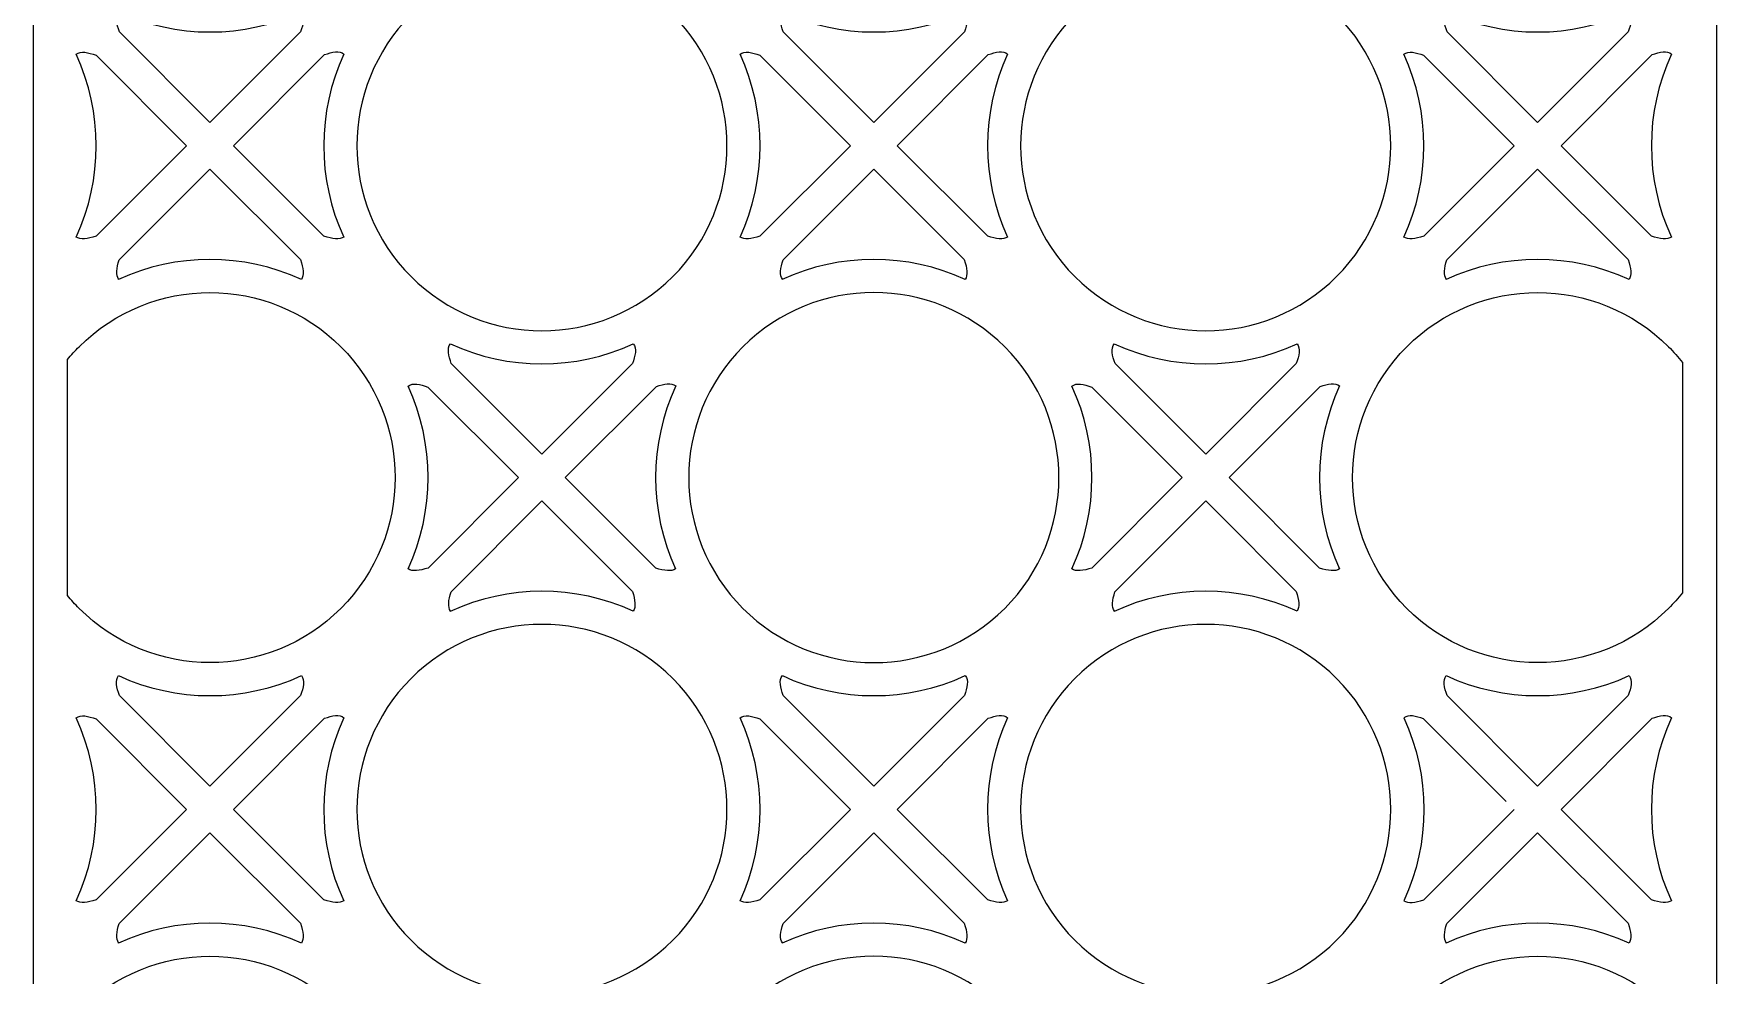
# Model space of a CAD drawing. Header units: centimetres. Extents: x -9.3 to 4.7, y -0.9 to 12.7.
# Drawn here: x -9.35 to -2.84, y 5.94 to 9.59 of the extents above; entities that cross this region are included whole.
import ezdxf

# ---------------------------------------------------------------- set-up
doc = ezdxf.new("R2010")
doc.units = ezdxf.units.CM
doc.header["$MEASUREMENT"] = 0
doc.layers.add('layer 1', color=7, linetype='Continuous')

msp = doc.modelspace()

# ---------------------------------------------------------------- linework, layer by layer
at = {"layer": 'layer 1', "color": 177, "lineweight": 9}
for points, knots in [([(-2.83594, -0.86993), (-2.83594, -0.86993), (-2.83594, -0.82396), (-2.83594, -0.82396), (-2.83594, -0.82396), (-2.83594, -0.82396), (-2.83594, -0.73895), (-2.83594, -0.73895), (-2.83594, -0.73895), (-2.83594, -0.73895), (-2.83594, 12.58783), (-2.83594, 12.58783), (-2.83594, 12.58783), (-2.83594, 12.58783), (-2.83594, 12.67946), (-2.83594, 12.67946), (-2.83594, 12.67946), (-2.83594, 12.67946), (-2.83594, 12.71882), (-2.83594, 12.71882), (-2.83594, 12.71882), (-2.83594, 12.71882), (-9.21427, 12.71882), (-9.21427, 12.71882), (-9.21427, 12.71882), (-9.21427, 12.71882), (-9.24751, 12.71882), (-9.24751, 12.71882), (-9.24751, 12.71882), (-9.24751, 12.71882), (-9.34525, 12.71882), (-9.34525, 12.71882), (-9.34525, 12.71882), (-9.34525, 12.71882), (-9.34525, -0.73895), (-9.34525, -0.73895), (-9.34525, -0.73895), (-9.34525, -0.73895), (-9.34525, -0.76604), (-9.34525, -0.76604), (-9.34525, -0.76604), (-9.34525, -0.76604), (-9.34525, -0.86993), (-9.34525, -0.86993), (-9.34525, -0.86993), (-9.34525, -0.86993), (-2.83594, -0.86993), (-2.83594, -0.86993)], [0, 0, 0, 0, 0.0769231, 0.0769231, 0.0769231, 0.0769231, 0.1538462, 0.1538462, 0.1538462, 0.1538462, 0.2307692, 0.2307692, 0.2307692, 0.2307692, 0.3076923, 0.3076923, 0.3076923, 0.3076923, 0.3846154, 0.3846154, 0.3846154, 0.3846154, 0.4615385, 0.4615385, 0.4615385, 0.4615385, 0.5384615, 0.5384615, 0.5384615, 0.5384615, 0.6153846, 0.6153846, 0.6153846, 0.6153846, 0.6923077, 0.6923077, 0.6923077, 0.6923077, 0.7692308, 0.7692308, 0.7692308, 0.7692308, 0.8461538, 0.8461538, 0.8461538, 0.8461538, 1, 1, 1, 1]), ([(-7.8854, 9.65842), (-7.60585, 9.93797), (-7.15242, 9.93797), (-6.87288, 9.65842), (-6.87288, 9.65842), (-6.59332, 9.37887), (-6.59332, 8.92545), (-6.87288, 8.64589), (-6.87288, 8.64589), (-7.15242, 8.36635), (-7.60585, 8.36635), (-7.8854, 8.64589), (-7.8854, 8.64589), (-8.16495, 8.92545), (-8.16495, 9.37887), (-7.8854, 9.65842)], [0, 0, 0, 0, 0.2, 0.2, 0.2, 0.2, 0.4, 0.4, 0.4, 0.4, 0.6, 0.6, 0.6, 0.6, 1, 1, 1, 1]), ([(-5.31749, 9.65842), (-5.03794, 9.93797), (-4.58451, 9.93797), (-4.30497, 9.65842), (-4.30497, 9.65842), (-4.02543, 9.37887), (-4.02543, 8.92545), (-4.30497, 8.64589), (-4.30497, 8.64589), (-4.58451, 8.36635), (-5.03794, 8.36635), (-5.31749, 8.64589), (-5.31749, 8.64589), (-5.59703, 8.92545), (-5.59703, 9.37887), (-5.31749, 9.65842)], [0, 0, 0, 0, 0.2, 0.2, 0.2, 0.2, 0.4, 0.4, 0.4, 0.4, 0.6, 0.6, 0.6, 0.6, 1, 1, 1, 1]), ([(-8.66308, 9.24263), (-8.66308, 9.24263), (-8.31277, 9.59295), (-8.31277, 9.59295), (-8.31277, 9.59295), (-8.30209, 9.6233), (-8.29485, 9.65193), (-8.30944, 9.66968), (-8.30944, 9.66968), (-8.53324, 9.56645), (-8.793, 9.56644), (-9.0168, 9.66965), (-9.0168, 9.66965), (-9.03132, 9.65193), (-9.02418, 9.62335), (-9.0135, 9.59305), (-9.0135, 9.59305), (-9.0135, 9.59305), (-8.66309, 9.24263), (-8.66309, 9.24263), (-8.66309, 9.24263), (-8.66309, 9.24263), (-8.66308, 9.24263), (-8.66308, 9.24263)], [0, 0, 0, 0, 0.1428571, 0.1428571, 0.1428571, 0.1428571, 0.2857143, 0.2857143, 0.2857143, 0.2857143, 0.4285714, 0.4285714, 0.4285714, 0.4285714, 0.5714286, 0.5714286, 0.5714286, 0.5714286, 0.7142857, 0.7142857, 0.7142857, 0.7142857, 1, 1, 1, 1]), ([(-6.09519, 9.24263), (-6.09519, 9.24263), (-5.74486, 9.59296), (-5.74486, 9.59296), (-5.74486, 9.59296), (-5.73418, 9.62331), (-5.72695, 9.65193), (-5.74153, 9.66968), (-5.74153, 9.66968), (-5.96534, 9.56645), (-6.22509, 9.56644), (-6.44889, 9.66965), (-6.44889, 9.66965), (-6.46343, 9.65193), (-6.45627, 9.62335), (-6.44559, 9.59305), (-6.44559, 9.59305), (-6.44559, 9.59305), (-6.09519, 9.24263), (-6.09519, 9.24263)], [0, 0, 0, 0, 0.1666667, 0.1666667, 0.1666667, 0.1666667, 0.3333333, 0.3333333, 0.3333333, 0.3333333, 0.5, 0.5, 0.5, 0.5, 0.6666667, 0.6666667, 0.6666667, 0.6666667, 1, 1, 1, 1]), ([(-3.52728, 9.24263), (-3.52728, 9.24263), (-3.17694, 9.59297), (-3.17694, 9.59297), (-3.17694, 9.59297), (-3.16628, 9.62331), (-3.15903, 9.65193), (-3.17362, 9.66968), (-3.17362, 9.66968), (-3.39743, 9.56645), (-3.65719, 9.56644), (-3.88098, 9.66965), (-3.88098, 9.66965), (-3.89552, 9.65193), (-3.88836, 9.62336), (-3.87771, 9.59306), (-3.87771, 9.59306), (-3.87771, 9.59306), (-3.52728, 9.24263), (-3.52728, 9.24263)], [0, 0, 0, 0, 0.1666667, 0.1666667, 0.1666667, 0.1666667, 0.3333333, 0.3333333, 0.3333333, 0.3333333, 0.5, 0.5, 0.5, 0.5, 0.6666667, 0.6666667, 0.6666667, 0.6666667, 1, 1, 1, 1]), ([(-9.10363, 8.8021), (-9.10363, 8.8021), (-8.75358, 9.15214), (-8.75358, 9.15214), (-8.75358, 9.15214), (-8.75358, 9.15214), (-9.10395, 9.50252), (-9.10395, 9.50252), (-9.10395, 9.50252), (-9.1343, 9.5132), (-9.16289, 9.52041), (-9.18063, 9.50582), (-9.18063, 9.50582), (-9.07746, 9.28204), (-9.07743, 9.02236), (-9.1806, 8.79858), (-9.1806, 8.79858), (-9.16422, 8.78776), (-9.13679, 8.79123), (-9.10363, 8.8021)], [0, 0, 0, 0, 0.1666667, 0.1666667, 0.1666667, 0.1666667, 0.3333333, 0.3333333, 0.3333333, 0.3333333, 0.5, 0.5, 0.5, 0.5, 0.6666667, 0.6666667, 0.6666667, 0.6666667, 1, 1, 1, 1]), ([(-8.57261, 9.15214), (-8.57261, 9.15214), (-8.22251, 8.80205), (-8.22251, 8.80205), (-8.22251, 8.80205), (-8.18939, 8.79123), (-8.16202, 8.78778), (-8.14565, 8.79856), (-8.14565, 8.79856), (-8.24896, 9.02259), (-8.24884, 9.28259), (-8.1453, 9.50653), (-8.1453, 9.50653), (-8.16251, 9.52138), (-8.19037, 9.51493), (-8.22012, 9.50462), (-8.22012, 9.50462), (-8.22012, 9.50462), (-8.57261, 9.15214), (-8.57261, 9.15214)], [0, 0, 0, 0, 0.1666667, 0.1666667, 0.1666667, 0.1666667, 0.3333333, 0.3333333, 0.3333333, 0.3333333, 0.5, 0.5, 0.5, 0.5, 0.6666667, 0.6666667, 0.6666667, 0.6666667, 1, 1, 1, 1]), ([(-6.53572, 8.8021), (-6.53572, 8.8021), (-6.18567, 9.15214), (-6.18567, 9.15214), (-6.18567, 9.15214), (-6.18567, 9.15214), (-6.53605, 9.50252), (-6.53605, 9.50252), (-6.53605, 9.50252), (-6.56639, 9.5132), (-6.59499, 9.52041), (-6.61272, 9.50582), (-6.61272, 9.50582), (-6.50954, 9.28204), (-6.50952, 9.02236), (-6.6127, 8.79858), (-6.6127, 8.79858), (-6.59632, 8.78776), (-6.56888, 8.79123), (-6.53572, 8.8021)], [0, 0, 0, 0, 0.1666667, 0.1666667, 0.1666667, 0.1666667, 0.3333333, 0.3333333, 0.3333333, 0.3333333, 0.5, 0.5, 0.5, 0.5, 0.6666667, 0.6666667, 0.6666667, 0.6666667, 1, 1, 1, 1]), ([(-5.65222, 9.50462), (-5.65222, 9.50462), (-6.0047, 9.15214), (-6.0047, 9.15214), (-6.0047, 9.15214), (-6.0047, 9.15214), (-5.65459, 8.80205), (-5.65459, 8.80205), (-5.65459, 8.80205), (-5.62149, 8.79123), (-5.59412, 8.78778), (-5.57773, 8.79856), (-5.57773, 8.79856), (-5.68105, 9.02259), (-5.68093, 9.28259), (-5.57739, 9.50653), (-5.57739, 9.50653), (-5.59461, 9.52138), (-5.62248, 9.51493), (-5.65222, 9.50462)], [0, 0, 0, 0, 0.1666667, 0.1666667, 0.1666667, 0.1666667, 0.3333333, 0.3333333, 0.3333333, 0.3333333, 0.5, 0.5, 0.5, 0.5, 0.6666667, 0.6666667, 0.6666667, 0.6666667, 1, 1, 1, 1]), ([(-3.96781, 8.8021), (-3.96781, 8.8021), (-3.61777, 9.15214), (-3.61777, 9.15214), (-3.61777, 9.15214), (-3.61777, 9.15214), (-3.96814, 9.50252), (-3.96814, 9.50252), (-3.96814, 9.50252), (-3.9985, 9.5132), (-4.02708, 9.52041), (-4.04483, 9.50582), (-4.04483, 9.50582), (-3.94165, 9.28204), (-3.94163, 9.02236), (-4.04479, 8.79858), (-4.04479, 8.79858), (-4.0284, 8.78776), (-4.00098, 8.79123), (-3.96781, 8.8021)], [0, 0, 0, 0, 0.1666667, 0.1666667, 0.1666667, 0.1666667, 0.3333333, 0.3333333, 0.3333333, 0.3333333, 0.5, 0.5, 0.5, 0.5, 0.6666667, 0.6666667, 0.6666667, 0.6666667, 1, 1, 1, 1]), ([(-3.08431, 9.50462), (-3.08431, 9.50462), (-3.43679, 9.15214), (-3.43679, 9.15214), (-3.43679, 9.15214), (-3.43679, 9.15214), (-3.08669, 8.80205), (-3.08669, 8.80205), (-3.08669, 8.80205), (-3.05358, 8.79123), (-3.02621, 8.78777), (-3.00984, 8.79856), (-3.00984, 8.79856), (-3.11315, 9.02259), (-3.11302, 9.28259), (-3.00948, 9.50653), (-3.00948, 9.50653), (-3.0267, 9.52138), (-3.05457, 9.51493), (-3.08431, 9.50462)], [0, 0, 0, 0, 0.1666667, 0.1666667, 0.1666667, 0.1666667, 0.3333333, 0.3333333, 0.3333333, 0.3333333, 0.5, 0.5, 0.5, 0.5, 0.6666667, 0.6666667, 0.6666667, 0.6666667, 1, 1, 1, 1]), ([(-8.66309, 9.06166), (-8.66309, 9.06166), (-9.01431, 8.71044), (-9.01431, 8.71044), (-9.01431, 8.71044), (-9.02469, 8.67791), (-9.02765, 8.65114), (-9.01657, 8.63523), (-9.01657, 8.63523), (-9.01657, 8.63523), (-9.01746, 8.63434), (-9.01746, 8.63434), (-9.01746, 8.63434), (-8.79351, 8.73786), (-8.53354, 8.73798), (-8.30952, 8.63468), (-8.30952, 8.63468), (-8.29872, 8.65105), (-8.30221, 8.67848), (-8.31304, 8.71163), (-8.31304, 8.71163), (-8.31304, 8.71163), (-8.66309, 9.06166), (-8.66309, 9.06166)], [0, 0, 0, 0, 0.1428571, 0.1428571, 0.1428571, 0.1428571, 0.2857143, 0.2857143, 0.2857143, 0.2857143, 0.4285714, 0.4285714, 0.4285714, 0.4285714, 0.5714286, 0.5714286, 0.5714286, 0.5714286, 0.7142857, 0.7142857, 0.7142857, 0.7142857, 1, 1, 1, 1]), ([(-6.09519, 9.06166), (-6.09519, 9.06166), (-6.44641, 8.71044), (-6.44641, 8.71044), (-6.44641, 8.71044), (-6.45678, 8.67791), (-6.45974, 8.65114), (-6.44866, 8.63523), (-6.44866, 8.63523), (-6.44866, 8.63523), (-6.44955, 8.63434), (-6.44955, 8.63434), (-6.44955, 8.63434), (-6.2256, 8.73786), (-5.96564, 8.73798), (-5.74162, 8.63468), (-5.74162, 8.63468), (-5.73081, 8.65105), (-5.73429, 8.67848), (-5.74515, 8.71163), (-5.74515, 8.71163), (-5.74515, 8.71163), (-6.09519, 9.06166), (-6.09519, 9.06166)], [0, 0, 0, 0, 0.1428571, 0.1428571, 0.1428571, 0.1428571, 0.2857143, 0.2857143, 0.2857143, 0.2857143, 0.4285714, 0.4285714, 0.4285714, 0.4285714, 0.5714286, 0.5714286, 0.5714286, 0.5714286, 0.7142857, 0.7142857, 0.7142857, 0.7142857, 1, 1, 1, 1]), ([(-3.52728, 9.06166), (-3.52728, 9.06166), (-3.8785, 8.71044), (-3.8785, 8.71044), (-3.8785, 8.71044), (-3.88889, 8.67791), (-3.89184, 8.65114), (-3.88076, 8.63523), (-3.88076, 8.63523), (-3.88076, 8.63523), (-3.88164, 8.63434), (-3.88164, 8.63434), (-3.88164, 8.63434), (-3.6577, 8.73786), (-3.39773, 8.73798), (-3.1737, 8.63468), (-3.1737, 8.63468), (-3.1629, 8.65105), (-3.16639, 8.67848), (-3.17724, 8.71163), (-3.17724, 8.71163), (-3.17724, 8.71163), (-3.52728, 9.06166), (-3.52728, 9.06166)], [0, 0, 0, 0, 0.1428571, 0.1428571, 0.1428571, 0.1428571, 0.2857143, 0.2857143, 0.2857143, 0.2857143, 0.4285714, 0.4285714, 0.4285714, 0.4285714, 0.5714286, 0.5714286, 0.5714286, 0.5714286, 0.7142857, 0.7142857, 0.7142857, 0.7142857, 1, 1, 1, 1]), ([(-9.21427, 7.41127), (-9.20018, 7.39432), (-9.18524, 7.37784), (-9.16934, 7.36195), (-9.16934, 7.36195), (-8.88981, 7.0824), (-8.43639, 7.0824), (-8.15683, 7.36195), (-8.15683, 7.36195), (-7.87728, 7.64149), (-7.87728, 8.09491), (-8.15683, 8.37447), (-8.15683, 8.37447), (-8.43639, 8.65401), (-8.88981, 8.65401), (-9.16934, 8.37447), (-9.16934, 8.37447), (-9.18524, 8.35857), (-9.20018, 8.34209), (-9.21427, 8.32513), (-9.21427, 8.32513), (-9.21427, 8.32513), (-9.21427, 7.41127), (-9.21427, 7.41127)], [0, 0, 0, 0, 0.1428571, 0.1428571, 0.1428571, 0.1428571, 0.2857143, 0.2857143, 0.2857143, 0.2857143, 0.4285714, 0.4285714, 0.4285714, 0.4285714, 0.5714286, 0.5714286, 0.5714286, 0.5714286, 0.7142857, 0.7142857, 0.7142857, 0.7142857, 1, 1, 1, 1]), ([(-6.60144, 8.37447), (-6.3219, 8.65401), (-5.86847, 8.65401), (-5.58892, 8.37447), (-5.58892, 8.37447), (-5.30937, 8.09491), (-5.30937, 7.64149), (-5.58892, 7.36195), (-5.58892, 7.36195), (-5.86847, 7.0824), (-6.3219, 7.0824), (-6.60144, 7.36195), (-6.60144, 7.36195), (-6.881, 7.64149), (-6.881, 8.09491), (-6.60144, 8.37447)], [0, 0, 0, 0, 0.2, 0.2, 0.2, 0.2, 0.4, 0.4, 0.4, 0.4, 0.6, 0.6, 0.6, 0.6, 1, 1, 1, 1]), ([(-2.96693, 8.31387), (-2.98363, 8.33482), (-3.00163, 8.35508), (-3.02102, 8.37447), (-3.02102, 8.37447), (-3.30057, 8.65401), (-3.75399, 8.65401), (-4.03355, 8.37447), (-4.03355, 8.37447), (-4.31309, 8.09491), (-4.31309, 7.64149), (-4.03355, 7.36195), (-4.03355, 7.36195), (-3.75399, 7.0824), (-3.30057, 7.0824), (-3.02102, 7.36195), (-3.02102, 7.36195), (-3.00163, 7.38134), (-2.98363, 7.40159), (-2.96693, 7.42254), (-2.96693, 7.42254), (-2.96693, 7.42254), (-2.96693, 8.31387), (-2.96693, 8.31387)], [0, 0, 0, 0, 0.1428571, 0.1428571, 0.1428571, 0.1428571, 0.2857143, 0.2857143, 0.2857143, 0.2857143, 0.4285714, 0.4285714, 0.4285714, 0.4285714, 0.5714286, 0.5714286, 0.5714286, 0.5714286, 0.7142857, 0.7142857, 0.7142857, 0.7142857, 1, 1, 1, 1]), ([(-7.37913, 7.95869), (-7.37913, 7.95869), (-7.02881, 8.30901), (-7.02881, 8.30901), (-7.02881, 8.30901), (-7.01813, 8.33935), (-7.01089, 8.36798), (-7.02548, 8.38571), (-7.02548, 8.38571), (-7.24928, 8.2825), (-7.50904, 8.28249), (-7.73283, 8.3857), (-7.73283, 8.3857), (-7.74737, 8.36798), (-7.74022, 8.33942), (-7.72956, 8.30911), (-7.72956, 8.30911), (-7.72956, 8.30911), (-7.37913, 7.95869), (-7.37913, 7.95869)], [0, 0, 0, 0, 0.1666667, 0.1666667, 0.1666667, 0.1666667, 0.3333333, 0.3333333, 0.3333333, 0.3333333, 0.5, 0.5, 0.5, 0.5, 0.6666667, 0.6666667, 0.6666667, 0.6666667, 1, 1, 1, 1]), ([(-4.81123, 7.95869), (-4.81123, 7.95869), (-4.4609, 8.30901), (-4.4609, 8.30901), (-4.4609, 8.30901), (-4.45022, 8.33935), (-4.443, 8.36798), (-4.45758, 8.38571), (-4.45758, 8.38571), (-4.68137, 8.2825), (-4.94115, 8.28249), (-5.16492, 8.3857), (-5.16492, 8.3857), (-5.17947, 8.36798), (-5.17233, 8.33942), (-5.16166, 8.30911), (-5.16166, 8.30911), (-5.16166, 8.30911), (-4.81123, 7.95869), (-4.81123, 7.95869)], [0, 0, 0, 0, 0.1666667, 0.1666667, 0.1666667, 0.1666667, 0.3333333, 0.3333333, 0.3333333, 0.3333333, 0.5, 0.5, 0.5, 0.5, 0.6666667, 0.6666667, 0.6666667, 0.6666667, 1, 1, 1, 1]), ([(-7.81968, 7.51814), (-7.81968, 7.51814), (-7.46962, 7.86819), (-7.46962, 7.86819), (-7.46962, 7.86819), (-7.46962, 7.86819), (-7.81999, 8.21857), (-7.81999, 8.21857), (-7.81999, 8.21857), (-7.85035, 8.22925), (-7.87894, 8.23646), (-7.89668, 8.22185), (-7.89668, 8.22185), (-7.79351, 7.99808), (-7.79348, 7.73841), (-7.89665, 7.51461), (-7.89665, 7.51461), (-7.88027, 7.50379), (-7.85285, 7.50727), (-7.81968, 7.51814)], [0, 0, 0, 0, 0.1666667, 0.1666667, 0.1666667, 0.1666667, 0.3333333, 0.3333333, 0.3333333, 0.3333333, 0.5, 0.5, 0.5, 0.5, 0.6666667, 0.6666667, 0.6666667, 0.6666667, 1, 1, 1, 1]), ([(-6.93616, 8.22068), (-6.93616, 8.22068), (-7.28865, 7.8682), (-7.28865, 7.8682), (-7.28865, 7.8682), (-7.28865, 7.8682), (-6.93855, 7.51811), (-6.93855, 7.51811), (-6.93855, 7.51811), (-6.90545, 7.50727), (-6.87807, 7.50382), (-6.8617, 7.51459), (-6.8617, 7.51459), (-6.965, 7.73863), (-6.96488, 7.99864), (-6.86134, 8.22257), (-6.86134, 8.22257), (-6.87855, 8.23743), (-6.90643, 8.23097), (-6.93616, 8.22068)], [0, 0, 0, 0, 0.1666667, 0.1666667, 0.1666667, 0.1666667, 0.3333333, 0.3333333, 0.3333333, 0.3333333, 0.5, 0.5, 0.5, 0.5, 0.6666667, 0.6666667, 0.6666667, 0.6666667, 1, 1, 1, 1]), ([(-5.25177, 7.51814), (-5.25177, 7.51814), (-4.90171, 7.8682), (-4.90171, 7.8682), (-4.90171, 7.8682), (-4.90171, 7.8682), (-4.93267, 7.89916), (-4.93267, 7.89916), (-4.93267, 7.89916), (-4.93267, 7.89916), (-5.2521, 8.21857), (-5.2521, 8.21857), (-5.2521, 8.21857), (-5.28245, 8.22925), (-5.31104, 8.23646), (-5.32878, 8.22185), (-5.32878, 8.22185), (-5.22559, 7.99808), (-5.22557, 7.73841), (-5.32874, 7.51461), (-5.32874, 7.51461), (-5.31237, 7.50379), (-5.28493, 7.50727), (-5.25177, 7.51814)], [0, 0, 0, 0, 0.1428571, 0.1428571, 0.1428571, 0.1428571, 0.2857143, 0.2857143, 0.2857143, 0.2857143, 0.4285714, 0.4285714, 0.4285714, 0.4285714, 0.5714286, 0.5714286, 0.5714286, 0.5714286, 0.7142857, 0.7142857, 0.7142857, 0.7142857, 1, 1, 1, 1]), ([(-4.36826, 8.22068), (-4.36826, 8.22068), (-4.72074, 7.8682), (-4.72074, 7.8682), (-4.72074, 7.8682), (-4.72074, 7.8682), (-4.37063, 7.5181), (-4.37063, 7.5181), (-4.37063, 7.5181), (-4.33753, 7.50727), (-4.31017, 7.50383), (-4.29379, 7.51459), (-4.29379, 7.51459), (-4.3971, 7.73863), (-4.39699, 7.99864), (-4.29344, 8.22257), (-4.29344, 8.22257), (-4.31066, 8.23743), (-4.33852, 8.23097), (-4.36826, 8.22068)], [0, 0, 0, 0, 0.1666667, 0.1666667, 0.1666667, 0.1666667, 0.3333333, 0.3333333, 0.3333333, 0.3333333, 0.5, 0.5, 0.5, 0.5, 0.6666667, 0.6666667, 0.6666667, 0.6666667, 1, 1, 1, 1]), ([(-7.37913, 7.77772), (-7.37913, 7.77772), (-7.73035, 7.42649), (-7.73035, 7.42649), (-7.73035, 7.42649), (-7.74074, 7.39397), (-7.7437, 7.36719), (-7.73261, 7.35127), (-7.73261, 7.35127), (-7.73261, 7.35127), (-7.73351, 7.3504), (-7.73351, 7.3504), (-7.73351, 7.3504), (-7.50956, 7.4539), (-7.24959, 7.45401), (-7.02557, 7.35072), (-7.02557, 7.35072), (-7.01476, 7.36711), (-7.01825, 7.39451), (-7.0291, 7.42767), (-7.0291, 7.42767), (-7.0291, 7.42767), (-7.34822, 7.74679), (-7.34822, 7.74679), (-7.34822, 7.74679), (-7.34822, 7.74679), (-7.37913, 7.77772), (-7.37913, 7.77772)], [0, 0, 0, 0, 0.125, 0.125, 0.125, 0.125, 0.25, 0.25, 0.25, 0.25, 0.375, 0.375, 0.375, 0.375, 0.5, 0.5, 0.5, 0.5, 0.625, 0.625, 0.625, 0.625, 0.75, 0.75, 0.75, 0.75, 1, 1, 1, 1]), ([(-5.06757, 7.52136), (-5.06757, 7.52136), (-5.16246, 7.42648), (-5.16246, 7.42648), (-5.16246, 7.42648), (-5.17283, 7.39397), (-5.17579, 7.36719), (-5.16471, 7.35127), (-5.16471, 7.35127), (-5.16471, 7.35127), (-5.1656, 7.3504), (-5.1656, 7.3504), (-5.1656, 7.3504), (-4.94165, 7.4539), (-4.68169, 7.45401), (-4.45767, 7.35072), (-4.45767, 7.35072), (-4.44686, 7.36711), (-4.45034, 7.39451), (-4.46119, 7.42767), (-4.46119, 7.42767), (-4.46119, 7.42767), (-4.7803, 7.74679), (-4.7803, 7.74679), (-4.7803, 7.74679), (-4.7803, 7.74679), (-4.81123, 7.77772), (-4.81123, 7.77772), (-4.81123, 7.77772), (-4.81123, 7.77772), (-5.06757, 7.52136), (-5.06757, 7.52136)], [0, 0, 0, 0, 0.1111111, 0.1111111, 0.1111111, 0.1111111, 0.2222222, 0.2222222, 0.2222222, 0.2222222, 0.3333333, 0.3333333, 0.3333333, 0.3333333, 0.4444444, 0.4444444, 0.4444444, 0.4444444, 0.5555556, 0.5555556, 0.5555556, 0.5555556, 0.6666667, 0.6666667, 0.6666667, 0.6666667, 0.7777778, 0.7777778, 0.7777778, 0.7777778, 1, 1, 1, 1]), ([(-7.8854, 7.0905), (-7.60585, 7.37006), (-7.15242, 7.37006), (-6.87288, 7.0905), (-6.87288, 7.0905), (-6.59332, 6.81096), (-6.59332, 6.35754), (-6.87288, 6.078), (-6.87288, 6.078), (-7.15242, 5.79844), (-7.60585, 5.79844), (-7.8854, 6.078), (-7.8854, 6.078), (-8.16495, 6.35754), (-8.16495, 6.81096), (-7.8854, 7.0905)], [0, 0, 0, 0, 0.2, 0.2, 0.2, 0.2, 0.4, 0.4, 0.4, 0.4, 0.6, 0.6, 0.6, 0.6, 1, 1, 1, 1]), ([(-5.31749, 7.0905), (-5.03794, 7.37006), (-4.58451, 7.37006), (-4.30497, 7.0905), (-4.30497, 7.0905), (-4.02543, 6.81096), (-4.02543, 6.35754), (-4.30497, 6.078), (-4.30497, 6.078), (-4.58451, 5.79844), (-5.03794, 5.79844), (-5.31749, 6.078), (-5.31749, 6.078), (-5.59703, 6.35754), (-5.59703, 6.81096), (-5.31749, 7.0905)], [0, 0, 0, 0, 0.2, 0.2, 0.2, 0.2, 0.4, 0.4, 0.4, 0.4, 0.6, 0.6, 0.6, 0.6, 1, 1, 1, 1]), ([(-8.66308, 6.67473), (-8.66308, 6.67473), (-8.31277, 7.02506), (-8.31277, 7.02506), (-8.31277, 7.02506), (-8.30208, 7.05539), (-8.29485, 7.08402), (-8.30944, 7.10177), (-8.30944, 7.10177), (-8.53324, 6.99854), (-8.793, 6.99854), (-9.0168, 7.10174), (-9.0168, 7.10174), (-9.03132, 7.08402), (-9.02418, 7.05543), (-9.0135, 7.02515), (-9.0135, 7.02515), (-9.0135, 7.02515), (-8.66308, 6.67473), (-8.66308, 6.67473)], [0, 0, 0, 0, 0.1666667, 0.1666667, 0.1666667, 0.1666667, 0.3333333, 0.3333333, 0.3333333, 0.3333333, 0.5, 0.5, 0.5, 0.5, 0.6666667, 0.6666667, 0.6666667, 0.6666667, 1, 1, 1, 1]), ([(-6.09518, 6.67474), (-6.09518, 6.67474), (-5.74485, 7.02506), (-5.74485, 7.02506), (-5.74485, 7.02506), (-5.73418, 7.0554), (-5.72695, 7.08402), (-5.74153, 7.10177), (-5.74153, 7.10177), (-5.96534, 6.99854), (-6.22509, 6.99854), (-6.44889, 7.10174), (-6.44889, 7.10174), (-6.46343, 7.08402), (-6.45627, 7.05543), (-6.44559, 7.02515), (-6.44559, 7.02515), (-6.44559, 7.02515), (-6.09518, 6.67474), (-6.09518, 6.67474)], [0, 0, 0, 0, 0.1666667, 0.1666667, 0.1666667, 0.1666667, 0.3333333, 0.3333333, 0.3333333, 0.3333333, 0.5, 0.5, 0.5, 0.5, 0.6666667, 0.6666667, 0.6666667, 0.6666667, 1, 1, 1, 1]), ([(-3.52728, 6.67474), (-3.52728, 6.67474), (-3.17694, 7.02506), (-3.17694, 7.02506), (-3.17694, 7.02506), (-3.16628, 7.0554), (-3.15903, 7.08402), (-3.17362, 7.10177), (-3.17362, 7.10177), (-3.39743, 6.99854), (-3.65719, 6.99854), (-3.88098, 7.10174), (-3.88098, 7.10174), (-3.89552, 7.08402), (-3.88836, 7.05545), (-3.87771, 7.02516), (-3.87771, 7.02516), (-3.87771, 7.02516), (-3.52728, 6.67474), (-3.52728, 6.67474)], [0, 0, 0, 0, 0.1666667, 0.1666667, 0.1666667, 0.1666667, 0.3333333, 0.3333333, 0.3333333, 0.3333333, 0.5, 0.5, 0.5, 0.5, 0.6666667, 0.6666667, 0.6666667, 0.6666667, 1, 1, 1, 1]), ([(-8.75358, 6.58424), (-8.75358, 6.58424), (-9.10397, 6.93463), (-9.10397, 6.93463), (-9.10397, 6.93463), (-9.13431, 6.94529), (-9.16289, 6.9525), (-9.18063, 6.93791), (-9.18063, 6.93791), (-9.07746, 6.71412), (-9.07743, 6.45444), (-9.1806, 6.23067), (-9.1806, 6.23067), (-9.16422, 6.21985), (-9.13679, 6.22331), (-9.10363, 6.23419), (-9.10363, 6.23419), (-9.10363, 6.23419), (-8.75358, 6.58424), (-8.75358, 6.58424)], [0, 0, 0, 0, 0.1666667, 0.1666667, 0.1666667, 0.1666667, 0.3333333, 0.3333333, 0.3333333, 0.3333333, 0.5, 0.5, 0.5, 0.5, 0.6666667, 0.6666667, 0.6666667, 0.6666667, 1, 1, 1, 1]), ([(-8.22012, 6.93673), (-8.22012, 6.93673), (-8.57261, 6.58424), (-8.57261, 6.58424), (-8.57261, 6.58424), (-8.57261, 6.58424), (-8.22251, 6.23414), (-8.22251, 6.23414), (-8.22251, 6.23414), (-8.18939, 6.22331), (-8.16202, 6.21988), (-8.14565, 6.23064), (-8.14565, 6.23064), (-8.24896, 6.45468), (-8.24884, 6.71468), (-8.1453, 6.93862), (-8.1453, 6.93862), (-8.16251, 6.95346), (-8.19037, 6.94702), (-8.22012, 6.93673)], [0, 0, 0, 0, 0.1666667, 0.1666667, 0.1666667, 0.1666667, 0.3333333, 0.3333333, 0.3333333, 0.3333333, 0.5, 0.5, 0.5, 0.5, 0.6666667, 0.6666667, 0.6666667, 0.6666667, 1, 1, 1, 1]), ([(-6.18567, 6.58424), (-6.18567, 6.58424), (-6.53606, 6.93463), (-6.53606, 6.93463), (-6.53606, 6.93463), (-6.5664, 6.94529), (-6.59499, 6.9525), (-6.61272, 6.93791), (-6.61272, 6.93791), (-6.50954, 6.71412), (-6.50952, 6.45444), (-6.6127, 6.23067), (-6.6127, 6.23067), (-6.59632, 6.21985), (-6.56888, 6.22331), (-6.53572, 6.23419), (-6.53572, 6.23419), (-6.53572, 6.23419), (-6.18567, 6.58424), (-6.18567, 6.58424)], [0, 0, 0, 0, 0.1666667, 0.1666667, 0.1666667, 0.1666667, 0.3333333, 0.3333333, 0.3333333, 0.3333333, 0.5, 0.5, 0.5, 0.5, 0.6666667, 0.6666667, 0.6666667, 0.6666667, 1, 1, 1, 1]), ([(-5.65221, 6.93673), (-5.65221, 6.93673), (-6.0047, 6.58424), (-6.0047, 6.58424), (-6.0047, 6.58424), (-6.0047, 6.58424), (-5.65459, 6.23414), (-5.65459, 6.23414), (-5.65459, 6.23414), (-5.62149, 6.22331), (-5.59412, 6.21987), (-5.57773, 6.23064), (-5.57773, 6.23064), (-5.68105, 6.45468), (-5.68093, 6.71468), (-5.57739, 6.93862), (-5.57739, 6.93862), (-5.59461, 6.95346), (-5.62246, 6.94702), (-5.65221, 6.93673)], [0, 0, 0, 0, 0.1666667, 0.1666667, 0.1666667, 0.1666667, 0.3333333, 0.3333333, 0.3333333, 0.3333333, 0.5, 0.5, 0.5, 0.5, 0.6666667, 0.6666667, 0.6666667, 0.6666667, 1, 1, 1, 1]), ([(-3.64873, 6.61521), (-3.64873, 6.61521), (-3.96815, 6.93463), (-3.96815, 6.93463), (-3.96815, 6.93463), (-3.99851, 6.94529), (-4.02708, 6.9525), (-4.04483, 6.93791), (-4.04483, 6.93791), (-3.94165, 6.71412), (-3.94163, 6.45444), (-4.04479, 6.23067), (-4.04479, 6.23067), (-4.0284, 6.21985), (-4.00098, 6.22331), (-3.96781, 6.23419), (-3.96781, 6.23419), (-3.96781, 6.23419), (-3.61777, 6.58424), (-3.61777, 6.58424)], [0, 0, 0, 0, 0.1666667, 0.1666667, 0.1666667, 0.1666667, 0.3333333, 0.3333333, 0.3333333, 0.3333333, 0.5, 0.5, 0.5, 0.5, 0.6666667, 0.6666667, 0.6666667, 0.6666667, 1, 1, 1, 1]), ([(-3.0843, 6.93673), (-3.0843, 6.93673), (-3.43679, 6.58424), (-3.43679, 6.58424), (-3.43679, 6.58424), (-3.43679, 6.58424), (-3.08669, 6.23414), (-3.08669, 6.23414), (-3.08669, 6.23414), (-3.05358, 6.22331), (-3.02621, 6.21987), (-3.00984, 6.23064), (-3.00984, 6.23064), (-3.11315, 6.45468), (-3.11302, 6.71468), (-3.00948, 6.93862), (-3.00948, 6.93862), (-3.0267, 6.95346), (-3.05456, 6.94702), (-3.0843, 6.93673)], [0, 0, 0, 0, 0.1666667, 0.1666667, 0.1666667, 0.1666667, 0.3333333, 0.3333333, 0.3333333, 0.3333333, 0.5, 0.5, 0.5, 0.5, 0.6666667, 0.6666667, 0.6666667, 0.6666667, 1, 1, 1, 1]), ([(-8.66309, 6.49375), (-8.66309, 6.49375), (-9.01431, 6.14254), (-9.01431, 6.14254), (-9.01431, 6.14254), (-9.02469, 6.11001), (-9.02765, 6.08324), (-9.01657, 6.06733), (-9.01657, 6.06733), (-9.01657, 6.06733), (-9.01746, 6.06643), (-9.01746, 6.06643), (-9.01746, 6.06643), (-8.79351, 6.16994), (-8.53354, 6.17007), (-8.30952, 6.06677), (-8.30952, 6.06677), (-8.29872, 6.08316), (-8.30221, 6.11057), (-8.31304, 6.14371), (-8.31304, 6.14371), (-8.31304, 6.14371), (-8.66309, 6.49375), (-8.66309, 6.49375)], [0, 0, 0, 0, 0.1428571, 0.1428571, 0.1428571, 0.1428571, 0.2857143, 0.2857143, 0.2857143, 0.2857143, 0.4285714, 0.4285714, 0.4285714, 0.4285714, 0.5714286, 0.5714286, 0.5714286, 0.5714286, 0.7142857, 0.7142857, 0.7142857, 0.7142857, 1, 1, 1, 1]), ([(-6.09519, 6.49375), (-6.09519, 6.49375), (-6.44641, 6.14254), (-6.44641, 6.14254), (-6.44641, 6.14254), (-6.45678, 6.11001), (-6.45974, 6.08324), (-6.44866, 6.06733), (-6.44866, 6.06733), (-6.44866, 6.06733), (-6.44955, 6.06643), (-6.44955, 6.06643), (-6.44955, 6.06643), (-6.2256, 6.16994), (-5.96564, 6.17007), (-5.74162, 6.06677), (-5.74162, 6.06677), (-5.73081, 6.08316), (-5.73429, 6.11057), (-5.74515, 6.14371), (-5.74515, 6.14371), (-5.74515, 6.14371), (-6.09519, 6.49375), (-6.09519, 6.49375)], [0, 0, 0, 0, 0.1428571, 0.1428571, 0.1428571, 0.1428571, 0.2857143, 0.2857143, 0.2857143, 0.2857143, 0.4285714, 0.4285714, 0.4285714, 0.4285714, 0.5714286, 0.5714286, 0.5714286, 0.5714286, 0.7142857, 0.7142857, 0.7142857, 0.7142857, 1, 1, 1, 1]), ([(-3.52728, 6.49375), (-3.52728, 6.49375), (-3.8785, 6.14254), (-3.8785, 6.14254), (-3.8785, 6.14254), (-3.88889, 6.11001), (-3.89184, 6.08324), (-3.88076, 6.06733), (-3.88076, 6.06733), (-3.88076, 6.06733), (-3.88164, 6.06643), (-3.88164, 6.06643), (-3.88164, 6.06643), (-3.6577, 6.16994), (-3.39773, 6.17007), (-3.1737, 6.06677), (-3.1737, 6.06677), (-3.1629, 6.08316), (-3.16639, 6.11057), (-3.17724, 6.14371), (-3.17724, 6.14371), (-3.17724, 6.14371), (-3.52728, 6.49375), (-3.52728, 6.49375)], [0, 0, 0, 0, 0.1428571, 0.1428571, 0.1428571, 0.1428571, 0.2857143, 0.2857143, 0.2857143, 0.2857143, 0.4285714, 0.4285714, 0.4285714, 0.4285714, 0.5714286, 0.5714286, 0.5714286, 0.5714286, 0.7142857, 0.7142857, 0.7142857, 0.7142857, 1, 1, 1, 1]), ([(-9.21427, 4.84337), (-9.20018, 4.82641), (-9.18524, 4.80993), (-9.16934, 4.79404), (-9.16934, 4.79404), (-8.88981, 4.51449), (-8.43639, 4.51449), (-8.15683, 4.79404), (-8.15683, 4.79404), (-7.87728, 5.07359), (-7.87728, 5.52702), (-8.15683, 5.80656), (-8.15683, 5.80656), (-8.43639, 6.08612), (-8.88981, 6.08612), (-9.16934, 5.80656), (-9.16934, 5.80656), (-9.18524, 5.79066), (-9.20018, 5.77418), (-9.21427, 5.75723), (-9.21427, 5.75723), (-9.21427, 5.75723), (-9.21427, 4.84337), (-9.21427, 4.84337)], [0, 0, 0, 0, 0.1428571, 0.1428571, 0.1428571, 0.1428571, 0.2857143, 0.2857143, 0.2857143, 0.2857143, 0.4285714, 0.4285714, 0.4285714, 0.4285714, 0.5714286, 0.5714286, 0.5714286, 0.5714286, 0.7142857, 0.7142857, 0.7142857, 0.7142857, 1, 1, 1, 1]), ([(-6.60144, 5.80656), (-6.3219, 6.08612), (-5.86847, 6.08612), (-5.58892, 5.80656), (-5.58892, 5.80656), (-5.30937, 5.52702), (-5.30937, 5.07359), (-5.58892, 4.79404), (-5.58892, 4.79404), (-5.86847, 4.51449), (-6.3219, 4.51449), (-6.60144, 4.79404), (-6.60144, 4.79404), (-6.881, 5.07359), (-6.881, 5.52702), (-6.60144, 5.80656)], [0, 0, 0, 0, 0.2, 0.2, 0.2, 0.2, 0.4, 0.4, 0.4, 0.4, 0.6, 0.6, 0.6, 0.6, 1, 1, 1, 1]), ([(-2.96693, 5.74596), (-2.98363, 5.76691), (-3.00163, 5.78717), (-3.02102, 5.80656), (-3.02102, 5.80656), (-3.30057, 6.08612), (-3.75399, 6.08612), (-4.03355, 5.80656), (-4.03355, 5.80656), (-4.31309, 5.52702), (-4.31309, 5.07359), (-4.03355, 4.79404), (-4.03355, 4.79404), (-3.75399, 4.51449), (-3.30057, 4.51449), (-3.02102, 4.79404), (-3.02102, 4.79404), (-3.00163, 4.81343), (-2.98363, 4.83369), (-2.96693, 4.85464), (-2.96693, 4.85464), (-2.96693, 4.85464), (-2.96693, 5.74596), (-2.96693, 5.74596)], [0, 0, 0, 0, 0.1428571, 0.1428571, 0.1428571, 0.1428571, 0.2857143, 0.2857143, 0.2857143, 0.2857143, 0.4285714, 0.4285714, 0.4285714, 0.4285714, 0.5714286, 0.5714286, 0.5714286, 0.5714286, 0.7142857, 0.7142857, 0.7142857, 0.7142857, 1, 1, 1, 1])]:
    msp.add_open_spline(points, degree=3, knots=knots, dxfattribs=at)

doc.saveas('drawing.dxf')
